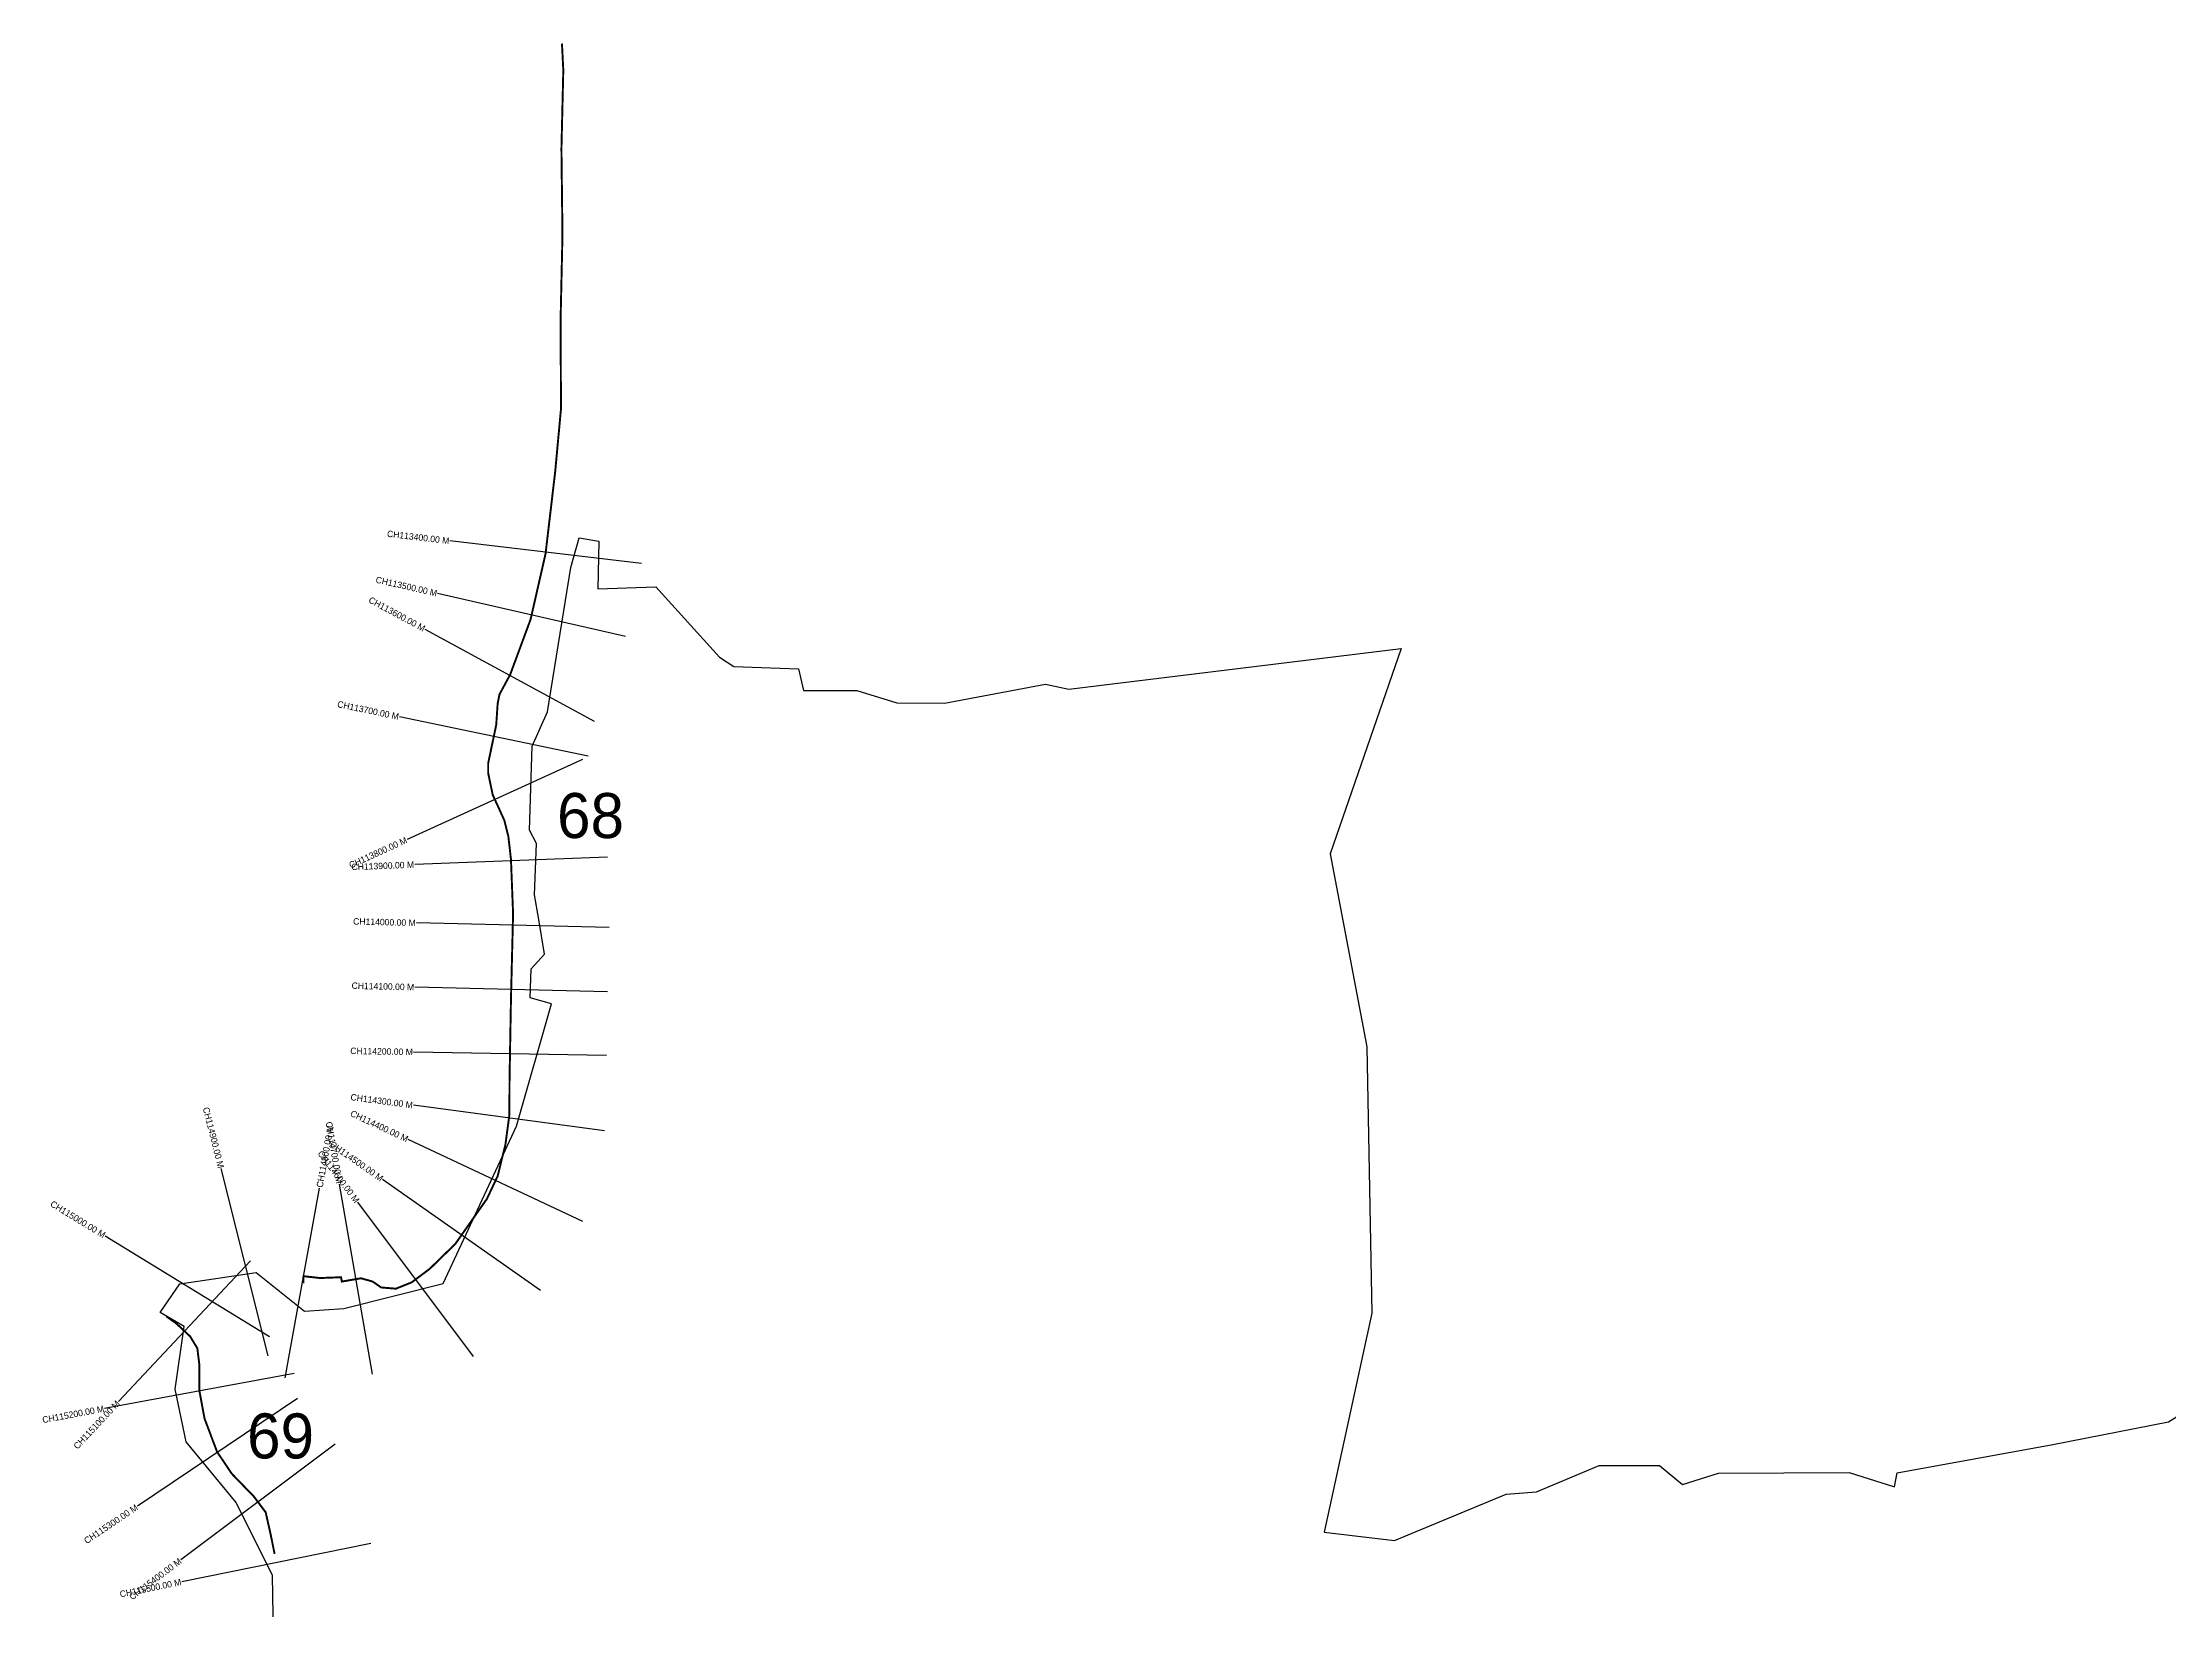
# Model space of a CAD drawing. Header units: metres. Extents: x 266375 to 272991, y 2129469 to 2135158.
# Drawn here: x 266375 to 269683, y 2132720 to 2135158 of the extents above; entities that cross this region are included whole.
import ezdxf
from ezdxf.enums import TextEntityAlignment as Align

# ---------------------------------------------------------------- set-up
doc = ezdxf.new("R2010")
doc.units = ezdxf.units.M
for name, color, linetype in [('CS', 134, 'Continuous'), ('CSMark', 6, 'Continuous'), ('NATURALLY PROTECTED', 3, 'Continuous')]:
    doc.layers.add(name, color=color, linetype=linetype)

msp = doc.modelspace()

# ---------------------------------------------------------------- linework, layer by layer
at = {"color": 6}
for points in [[(266736, 2132588.6), (266732.6, 2132774.1), (266676.1, 2132887.6), (266598.5, 2132981.6), (266581.4, 2133063.5), (266595.6, 2133161), (266558.2, 2133182.8), (266588.5, 2133227.4), (266707.5, 2133245.4), (266782.3, 2133185.3), (266843.5, 2133189.1), (266998, 2133228.3), (267112.2, 2133473), (267166.4, 2133663.3), (267133.6, 2133672.2), (267135, 2133717.5), (267156, 2133740.4), (267146.7, 2133794.2), (267140.1, 2133832.4), (267143.5, 2133912.5), (267132.5, 2133933.4), (267136.5, 2134063.8), (267160.5, 2134117.3), (267188.5, 2134290.2), (267196.9, 2134341.8), (267209.5, 2134387.6)], [(267209.5, 2134387.6), (267240.2, 2134382.8), (267238.7, 2134308.6), (267329.1, 2134311.4), (267427.9, 2134202.5), (267450.3, 2134187.9), (267550.9, 2134184.2), (267558.5, 2134150.4), (267641.3, 2134150.3), (267703.7, 2134131), (267778, 2134130.9), (267935, 2134160.3), (267971.3, 2134152.7), (268216.9, 2134182.7), (268488.3, 2134215.9), (268377.8, 2133896.4), (268434.8, 2133596.2), (268442.7, 2133181.8), (268368.6, 2132841.4), (268477.8, 2132828.6), (268651.2, 2132900.5), (268698.6, 2132904.1), (268795.8, 2132945.1), (268889.8, 2132945.2), (268925.6, 2132915.4), (268981.7, 2132932.9), (269184.8, 2132934.2), (269255.6, 2132911.6), (269259.3, 2132933.8), (269501.7, 2132977.5), (269681.3, 2133012.7), (269778, 2133073)]]:
    msp.add_lwpolyline(points, dxfattribs=at)
at = {"layer": 'CS'}
for p, q in [((267306.6, 2134348), (267008.7, 2134383)), ((267281.9, 2134234.6), (266989.4, 2134301.3)), ((267233.6, 2134102.4), (266970, 2134245.5)), ((267223.7, 2134048.1), (266930.1, 2134109.4)), ((267215, 2134043.3), (266942, 2133918.8)), ((267253.6, 2133891), (266953.9, 2133879.6)), ((267256.4, 2133781.7), (266956.5, 2133789)), ((267254, 2133681.8), (266954.1, 2133689)), ((267252.1, 2133582.7), (266952.1, 2133588.1)), ((267249.2, 2133465.7), (266951.8, 2133505.3)), ((267215.3, 2133324.3), (266943.8, 2133451.8)), ((266726.2, 2133115.8), (266653.1, 2133406.7)), ((266752.6, 2133081.2), (266805.6, 2133376.5)), ((266888, 2133087.1), (266837.1, 2133382.7)), ((267149.6, 2133217.3), (266904, 2133389.6)), ((267045.2, 2133114.3), (266865.3, 2133354.4)), ((266728.1, 2133144.9), (266472.4, 2133301.9)), ((266698.6, 2133263.2), (266493.2, 2133044.6)), ((266766.6, 2133088.3), (266471.6, 2133033.7)), ((266771.5, 2133049.2), (266522.6, 2132881.7)), ((266830.1, 2132978.3), (266590.2, 2132798.3)), ((266885.7, 2132823.9), (266591.7, 2132764.2))]:
    msp.add_line(p, q, dxfattribs=at)
at = {"layer": 'NATURALLY PROTECTED', "const_width": 3, "flags": 128}
for points in [[(267182.9, 2135156.7), (267185, 2135115.4), (267182.1, 2134992.7), (267183.7, 2134859.1), (267180.8, 2134727.7), (267181.4, 2134588.4), (267172.4, 2134490.9), (267157.4, 2134363.1), (267134.1, 2134260.9), (267102.4, 2134175.2), (267085.8, 2134144.5), (267082.9, 2134130.2), (267080.7, 2134097), (267068.2, 2134037.4), (267068.2, 2134021.7), (267075.2, 2133988.2), (267093.1, 2133949), (267099.5, 2133923.9), (267103.6, 2133887.8), (267106.9, 2133803.2), (267103.6, 2133670), (267101.4, 2133546.3), (267101.1, 2133489.9), (267095, 2133444.3), (267082.9, 2133395.1), (267066.2, 2133359.7), (267017, 2133289.6), (266977.4, 2133251), (266949.3, 2133229.9), (266924.7, 2133220), (266901.7, 2133221.9), (266888.5, 2133231.1), (266870.3, 2133236.2), (266840.6, 2133231.1), (266839.3, 2133237.8), (266806.8, 2133236.6), (266780.9, 2133239.4), (266780.6, 2133228.6)], [(266567.7, 2133176.9), (266583, 2133166), (266604.6, 2133145.8), (266615.8, 2133127.4), (266618.9, 2133102.3), (266618.9, 2133062), (266627, 2133018.1), (266646.5, 2132966.3), (266669.5, 2132932.1), (266703.7, 2132896.8), (266722.1, 2132872.3), (266729.8, 2132838.1), (266736, 2132807.5)]]:
    msp.add_lwpolyline(points, dxfattribs=at)

# ---------------------------------------------------------------- texts
at = {"char_height": 70, "attachment_point": 1}
for s, insert in [('68', (267175.3, 2133990.9)), ('69', (266693.2, 2133026))]:
    msp.add_mtext_dynamic_manual_height_columns(s, width=95.172, gutter_width=1, heights=[0], dxfattribs=dict(at, insert=insert))
at = {"layer": 'CSMark'}
for s, rotation, p in [('CH113400.00 M', 353.3047, (267007.7, 2134383.1)), ('CH113500.00 M', 347.1529, (266988.5, 2134301.5)), ('CH113600.00 M', 331.4929, (266969.1, 2134246)), ('CH113700.00 M', 348.1959, (266929.1, 2134109.6)), ('CH113800.00 M', 24.5199, (266941.1, 2133918.4)), ('CH113900.00 M', 2.179, (266952.9, 2133879.6)), ('CH114000.00 M', 358.6162, (266955.5, 2133789)), ('CH114100.00 M', 358.6162, (266953.1, 2133689)), ('CH114200.00 M', 358.9591, (266951.1, 2133588.2)), ('CH114300.00 M', 352.4186, (266950.8, 2133505.4)), ('CH114900.00 M', 284.1052, (266652.8, 2133407.7)), ('CH114400.00 M', 334.8493, (266942.9, 2133452.2)), ('CH114700.00 M', 279.7686, (266836.9, 2133383.7)), ('CH114600.00 M', 306.847, (266864.7, 2133355.2)), ('CH114500.00 M', 324.9443, (266903.2, 2133390.2)), ('CH115000.00 M', 328.4577, (266471.6, 2133302.4)), ('CH115200.00 M', 10.4963, (266470.6, 2133033.5)), ('CH115100.00 M', 46.7829, (266492.5, 2133043.8)), ('CH115300.00 M', 33.9395, (266521.8, 2132881.1)), ('CH115400.00 M', 36.8887, (266589.4, 2132797.7)), ('CH115500.00 M', 11.4618, (266590.7, 2132764))]:
    msp.add_text(s, height=10, rotation=rotation, dxfattribs=at).set_placement(p, align=Align.MIDDLE_RIGHT)
msp.add_text('CH114800.00 M', height=10, rotation=79.8197, dxfattribs=at).set_placement((266805.8, 2133377.5), align=Align.MIDDLE_LEFT)

doc.saveas('drawing.dxf')
